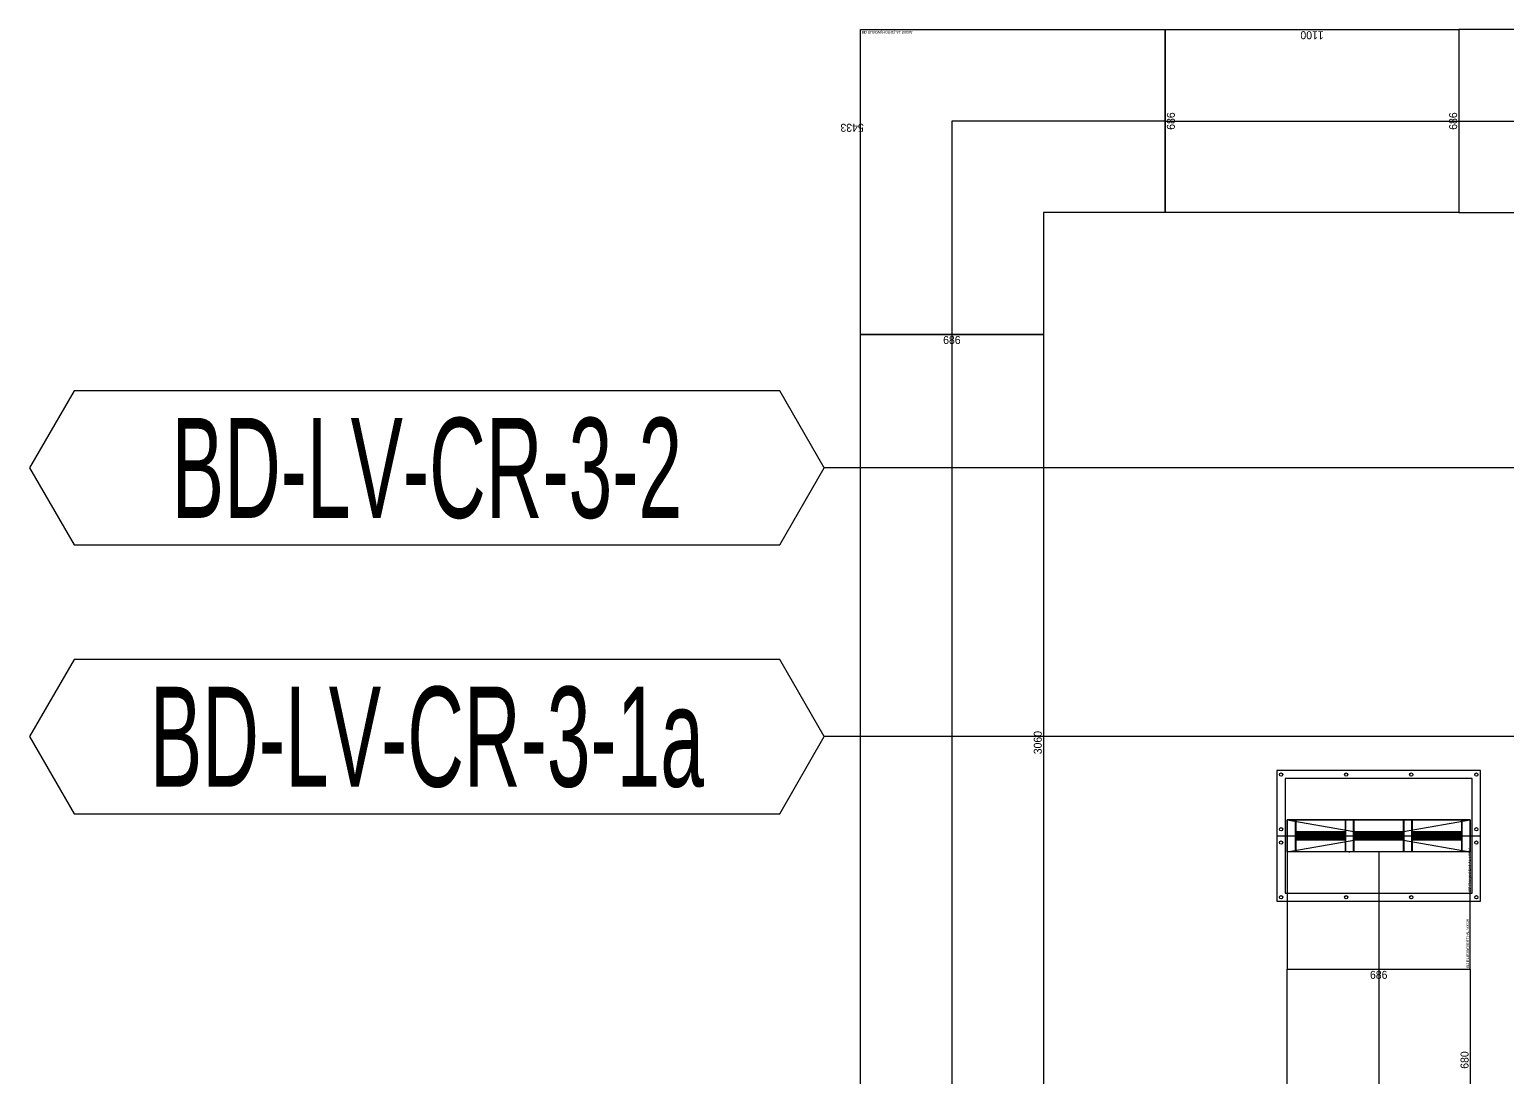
# Model space of a CAD drawing. Header units: millimetres. Extents: x 28486 to 374549, y -351975 to 868946.
# Drawn here: x 107646 to 113186, y 831095 to 835023 of the extents above; entities that cross this region are included whole.
import ezdxf
from ezdxf.enums import TextEntityAlignment as Align

# ---------------------------------------------------------------- set-up
doc = ezdxf.new("R2010")
doc.units = ezdxf.units.MM
doc.header["$LTSCALE"] = 150
doc.layers.get('Defpoints').update_dxf_attribs({"color": 150})
for name, color, linetype in [('-----27 Bus Duct_LV_380-220V', 200, 'Continuous'), ('-----27 Bus Duct_LV_380-220V_UT B', 71, 'Continuous'), ('-----29 주기', 1, 'Continuous'), ('-----30 Text', 2, 'Continuous'), ('-----99 Cable Schedule', 2, 'Continuous')]:
    doc.layers.add(name, color=color, linetype=linetype)
doc.styles.add('ELEC', font='')
doc.styles.get("Standard").update_dxf_attribs({"font": ''})
doc.styles.get('ELEC').set_extended_font_data('Dotum')
doc.styles.get('Standard').set_extended_font_data('Dotum')
doc.dimstyles.new('전기통신참고용-치수', dxfattribs={"dimscale": 15, "dimtxt": 2, "dimasz": 0, "dimexe": 0, "dimexo": 0, "dimgap": 0.4, "dimtad": 4, "dimdec": 0, "dimzin": 0, "dimdsep": 46, "dimtxsty": 'Standard', "dimblk": 'NONE', "dimcen": 0, "dimse1": 1, "dimse2": 1, "dimsd1": 1, "dimsd2": 1, "dimclrd": 8, "dimclre": 8, "dimclrt": 8, "dimadec": 0, "dimazin": 0, "dimtfac": 1, "dimtdec": 0, "dimtix": 1, "dimtmove": 2, "dimatfit": 0, "dimldrblk": 'NONE', "dimfxl": 2, "dimtolj": 1, "dimtzin": 0, "dimarcsym": 0})

# ---------------------------------------------------------------- blocks, each defined once
blk = doc.blocks.new('*U74')
at = {"color": 0}
blk.add_lwpolyline([(-343, -343), (800, -343), (800, 343), (343, 343), (343, 800), (-343, 800)], close=True, dxfattribs=at)
at = {"color": 1}
blk.add_lwpolyline([(800, 0), (0, 0), (0, 800)], dxfattribs=at)
at = {"color": 0, "style": 'ELEC'}
blk.add_text('BD ELBOW(HORIZ)-AL 5000A', height=10, dxfattribs=at).set_placement((-338, -333), align=Align.MIDDLE_LEFT)
blk = doc.blocks.new('*U79')
at = {"color": 1}
for p, q in [((60, 343), (-60, -343)), ((-60, 343), (60, -343))]:
    blk.add_line(p, q, dxfattribs=at)
at = {"color": 0}
blk.add_line((0, 381.5), (0, -381.5), dxfattribs=at)
for points in [[(-245, -381.5), (245, -381.5), (245, 381.5), (-245, 381.5)], [(-215, -350.5), (215, -350.5), (215, 350.5), (-215, 350.5)]]:
    blk.add_lwpolyline(points, close=True, dxfattribs=at)
at = {"color": 1}
blk.add_lwpolyline([(60, -343), (-60, -343), (-60, 343), (60, 343)], close=True, dxfattribs=at)
for points in [[(-60, 123, -0.4142136), (-58, 125), (-17.2, 125, 0.4142136), (-16.2, 126), (-16.2, 310, 0.4142136), (-17.2, 311), (-58, 311, -0.4142136), (-60, 313), (-60, 343, -0.4142136), (-59, 342), (-59, 313, 0.4142136), (-58, 312), (58, 312, 0.4142136), (59, 313), (59, 342, -0.4142136), (60, 343), (60, 313, -0.4142136), (58, 311), (17.2, 311, 0.4142136), (16.2, 310), (16.2, 126, 0.4142136), (17.2, 125), (58, 125, -0.4142136), (60, 123), (60, 111, -0.4142136), (59, 112), (59, 123, 0.4142136), (58, 124), (-58, 124, 0.4142136), (-59, 123), (-59, 112, -0.4142136), (-60, 111), (-60, 111), (-60, 111), (-60, 111)], [(-15.2, 126), (-15.2, 310, -0.4142136), (-14.2, 311), (14.2, 311, -0.4142136), (15.2, 310), (15.2, 126, -0.4142136), (14.2, 125), (-14.2, 125, -0.4142136)], [(-14.2, 127), (-14.2, 309, -0.4142136), (-13.2, 310), (-8.85, 310, -0.4142136), (-7.85, 309), (-7.85, 127, -0.4142136), (-8.85, 126), (-13.2, 126, -0.4142136)], [(-6.85, 127), (-6.85, 309, -0.4142136), (-5.85, 310), (-1.5, 310, -0.4142136), (-0.5, 309), (-0.5, 127, -0.4142136), (-1.5, 126), (-5.85, 126, -0.4142136)], [(0.5, 127), (0.5, 309, -0.4142136), (1.5, 310), (5.85, 310, -0.4142136), (6.85, 309), (6.85, 127, -0.4142136), (5.85, 126), (1.5, 126, -0.4142136)], [(7.85, 127), (7.85, 309, -0.4142136), (8.85, 310), (13.2, 310, -0.4142136), (14.2, 309), (14.2, 127, -0.4142136), (13.2, 126), (8.85, 126, -0.4142136)], [(-60, -95, -0.4142136), (-58, -93), (-17.2, -93, 0.4142136), (-16.2, -92), (-16.2, 92, 0.4142136), (-17.2, 93), (-58, 93, -0.4142136), (-60, 95), (-60, 109, -0.4142136), (-59, 108), (-59, 95, 0.4142136), (-58, 94), (58, 94, 0.4142136), (59, 95), (59, 108, -0.4142136), (60, 109), (60, 95, -0.4142136), (58, 93), (17.2, 93, 0.4142136), (16.2, 92), (16.2, -92, 0.4142136), (17.2, -93), (58, -93, -0.4142136), (60, -95), (60, -108, -0.4142136), (59, -107), (59, -95, 0.4142136), (58, -94), (-58, -94, 0.4142136), (-59, -95), (-59, -107, -0.4142136), (-60, -108), (-60, -108), (-60, -108), (-60, -108)], [(-15.2, -92), (-15.2, 92, -0.4142136), (-14.2, 93), (14.2, 93, -0.4142136), (15.2, 92), (15.2, -92, -0.4142136), (14.2, -93), (-14.2, -93, -0.4142136)], [(-14.2, -91), (-14.2, 91, -0.4142136), (-13.2, 92), (-8.85, 92, -0.4142136), (-7.85, 91), (-7.85, -91, -0.4142136), (-8.85, -92), (-13.2, -92, -0.4142136)], [(-6.85, -91), (-6.85, 91, -0.4142136), (-5.85, 92), (-1.5, 92, -0.4142136), (-0.5, 91), (-0.5, -91, -0.4142136), (-1.5, -92), (-5.85, -92, -0.4142136)], [(0.5, -91), (0.5, 91, -0.4142136), (1.5, 92), (5.85, 92, -0.4142136), (6.85, 91), (6.85, -91, -0.4142136), (5.85, -92), (1.5, -92, -0.4142136)], [(7.85, -91), (7.85, 91, -0.4142136), (8.85, 92), (13.2, 92, -0.4142136), (14.2, 91), (14.2, -91, -0.4142136), (13.2, -92), (8.85, -92, -0.4142136)], [(-60, -313, -0.4142136), (-58, -311), (-17.2, -311, 0.4142136), (-16.2, -310), (-16.2, -126, 0.4142136), (-17.2, -125), (-58, -125, -0.4142136), (-60, -123), (-60, -110, -0.4142136), (-59, -111), (-59, -123, 0.4142136), (-58, -124), (58, -124, 0.4142136), (59, -123), (59, -111, -0.4142136), (60, -110), (60, -123, -0.4142136), (58, -125), (17.2, -125, 0.4142136), (16.2, -126), (16.2, -310, 0.4142136), (17.2, -311), (58, -311, -0.4142136), (60, -313), (60, -343, -0.4142136), (59, -342), (59, -313, 0.4142136), (58, -312), (-58, -312, 0.4142136), (-59, -313), (-59, -342, -0.4142136), (-60, -343), (-60, -343), (-60, -343), (-60, -343)], [(-15.2, -310), (-15.2, -126, -0.4142136), (-14.2, -125), (14.2, -125, -0.4142136), (15.2, -126), (15.2, -310, -0.4142136), (14.2, -311), (-14.2, -311, -0.4142136)], [(-14.2, -309), (-14.2, -127, -0.4142136), (-13.2, -126), (-8.85, -126, -0.4142136), (-7.85, -127), (-7.85, -309, -0.4142136), (-8.85, -310), (-13.2, -310, -0.4142136)], [(-6.85, -309), (-6.85, -127, -0.4142136), (-5.85, -126), (-1.5, -126, -0.4142136), (-0.5, -127), (-0.5, -309, -0.4142136), (-1.5, -310), (-5.85, -310, -0.4142136)], [(0.5, -309), (0.5, -127, -0.4142136), (1.5, -126), (5.85, -126, -0.4142136), (6.85, -127), (6.85, -309, -0.4142136), (5.85, -310), (1.5, -310, -0.4142136)], [(7.85, -309), (7.85, -127, -0.4142136), (8.85, -126), (13.2, -126, -0.4142136), (14.2, -127), (14.2, -309, -0.4142136), (13.2, -310), (8.85, -310, -0.4142136)]]:
    blk.add_lwpolyline(points, format="xyb", close=True, dxfattribs=at)
at = {"color": 0}
for centre in [(-230, 366), (-25, 366), (25, 366), (230, 366), (-230, 122), (230, 122), (-230, -122), (230, -122), (-230, -366), (-25, -366), (25, -366), (230, -366)]:
    blk.add_circle(centre, 6, dxfattribs=at)
at = {"color": 0, "style": 'ELEC'}
blk.add_text('BD Flanged End-AL 5000A', height=10, dxfattribs=at).set_placement((-210, -340.5), align=Align.MIDDLE_LEFT)
blk = doc.blocks.new('*U69')
at = {"color": 1}
for p, q in [((340, 343), (220, -343)), ((220, 343), (340, -343))]:
    blk.add_line(p, q, dxfattribs=at)
at = {"color": 0}
blk.add_lwpolyline([(-220, -343), (220, -343), (220, 343), (-220, 343)], close=True, dxfattribs=at)
blk.add_lwpolyline([(220, -343), (340, -343), (340, 343), (220, 343)], dxfattribs=at)
at = {"color": 1}
for points in [[(220, 123, -0.4142136), (222, 125), (262.8, 125, 0.4142136), (263.8, 126), (263.8, 310, 0.4142136), (262.8, 311), (222, 311, -0.4142136), (220, 313), (220, 343, -0.4142136), (221, 342), (221, 313, 0.4142136), (222, 312), (338, 312, 0.4142136), (339, 313), (339, 342, -0.4142136), (340, 343), (340, 313, -0.4142136), (338, 311), (297.2, 311, 0.4142136), (296.2, 310), (296.2, 126, 0.4142136), (297.2, 125), (338, 125, -0.4142136), (340, 123), (340, 111, -0.4142136), (339, 112), (339, 123, 0.4142136), (338, 124), (222, 124, 0.4142136), (221, 123), (221, 112, -0.4142136), (220, 111), (220, 111), (220, 111), (220, 111)], [(264.8, 126), (264.8, 310, -0.4142136), (265.8, 311), (294.2, 311, -0.4142136), (295.2, 310), (295.2, 126, -0.4142136), (294.2, 125), (265.8, 125, -0.4142136)], [(265.8, 127), (265.8, 309, -0.4142136), (266.8, 310), (271.15, 310, -0.4142136), (272.15, 309), (272.15, 127, -0.4142136), (271.15, 126), (266.8, 126, -0.4142136)], [(273.15, 127), (273.15, 309, -0.4142136), (274.15, 310), (278.5, 310, -0.4142136), (279.5, 309), (279.5, 127, -0.4142136), (278.5, 126), (274.15, 126, -0.4142136)], [(280.5, 127), (280.5, 309, -0.4142136), (281.5, 310), (285.85, 310, -0.4142136), (286.85, 309), (286.85, 127, -0.4142136), (285.85, 126), (281.5, 126, -0.4142136)], [(287.85, 127), (287.85, 309, -0.4142136), (288.85, 310), (293.2, 310, -0.4142136), (294.2, 309), (294.2, 127, -0.4142136), (293.2, 126), (288.85, 126, -0.4142136)], [(220, -95, -0.4142136), (222, -93), (262.8, -93, 0.4142136), (263.8, -92), (263.8, 92, 0.4142136), (262.8, 93), (222, 93, -0.4142136), (220, 95), (220, 109, -0.4142136), (221, 108), (221, 95, 0.4142136), (222, 94), (338, 94, 0.4142136), (339, 95), (339, 108, -0.4142136), (340, 109), (340, 95, -0.4142136), (338, 93), (297.2, 93, 0.4142136), (296.2, 92), (296.2, -92, 0.4142136), (297.2, -93), (338, -93, -0.4142136), (340, -95), (340, -108, -0.4142136), (339, -107), (339, -95, 0.4142136), (338, -94), (222, -94, 0.4142136), (221, -95), (221, -107, -0.4142136), (220, -108), (220, -108), (220, -108), (220, -108)], [(264.8, -92), (264.8, 92, -0.4142136), (265.8, 93), (294.2, 93, -0.4142136), (295.2, 92), (295.2, -92, -0.4142136), (294.2, -93), (265.8, -93, -0.4142136)], [(265.8, -91), (265.8, 91, -0.4142136), (266.8, 92), (271.15, 92, -0.4142136), (272.15, 91), (272.15, -91, -0.4142136), (271.15, -92), (266.8, -92, -0.4142136)], [(273.15, -91), (273.15, 91, -0.4142136), (274.15, 92), (278.5, 92, -0.4142136), (279.5, 91), (279.5, -91, -0.4142136), (278.5, -92), (274.15, -92, -0.4142136)], [(280.5, -91), (280.5, 91, -0.4142136), (281.5, 92), (285.85, 92, -0.4142136), (286.85, 91), (286.85, -91, -0.4142136), (285.85, -92), (281.5, -92, -0.4142136)], [(287.85, -91), (287.85, 91, -0.4142136), (288.85, 92), (293.2, 92, -0.4142136), (294.2, 91), (294.2, -91, -0.4142136), (293.2, -92), (288.85, -92, -0.4142136)], [(220, -313, -0.4142136), (222, -311), (262.8, -311, 0.4142136), (263.8, -310), (263.8, -126, 0.4142136), (262.8, -125), (222, -125, -0.4142136), (220, -123), (220, -110, -0.4142136), (221, -111), (221, -123, 0.4142136), (222, -124), (338, -124, 0.4142136), (339, -123), (339, -111, -0.4142136), (340, -110), (340, -123, -0.4142136), (338, -125), (297.2, -125, 0.4142136), (296.2, -126), (296.2, -310, 0.4142136), (297.2, -311), (338, -311, -0.4142136), (340, -313), (340, -343, -0.4142136), (339, -342), (339, -313, 0.4142136), (338, -312), (222, -312, 0.4142136), (221, -313), (221, -342, -0.4142136), (220, -343), (220, -343), (220, -343), (220, -343)], [(264.8, -310), (264.8, -126, -0.4142136), (265.8, -125), (294.2, -125, -0.4142136), (295.2, -126), (295.2, -310, -0.4142136), (294.2, -311), (265.8, -311, -0.4142136)], [(265.8, -309), (265.8, -127, -0.4142136), (266.8, -126), (271.15, -126, -0.4142136), (272.15, -127), (272.15, -309, -0.4142136), (271.15, -310), (266.8, -310, -0.4142136)], [(273.15, -309), (273.15, -127, -0.4142136), (274.15, -126), (278.5, -126, -0.4142136), (279.5, -127), (279.5, -309, -0.4142136), (278.5, -310), (274.15, -310, -0.4142136)], [(280.5, -309), (280.5, -127, -0.4142136), (281.5, -126), (285.85, -126, -0.4142136), (286.85, -127), (286.85, -309, -0.4142136), (285.85, -310), (281.5, -310, -0.4142136)], [(287.85, -309), (287.85, -127, -0.4142136), (288.85, -126), (293.2, -126, -0.4142136), (294.2, -127), (294.2, -309, -0.4142136), (293.2, -310), (288.85, -310, -0.4142136)]]:
    blk.add_lwpolyline(points, format="xyb", close=True, dxfattribs=at)
blk.add_lwpolyline([(220, 0), (-220, 0)], dxfattribs=at)
at = {"color": 0, "style": 'ELEC'}
blk.add_text('BD ELBOW(VERT)-AL 5000A', height=10, dxfattribs=at).set_placement((-215, -333), align=Align.MIDDLE_LEFT)
blk = doc.blocks.new('*D952')
at = {"layer": 'Defpoints', "color": 0, "transparency": 16777216}
for p in [(0, 4700.1), (686, 4700.1), (686, 4700.1)]:
    blk.add_point(p, dxfattribs=at)
at = {"color": 0, "transparency": 16777216, "insert": (343, 4679.1), "char_height": 30, "attachment_point": 5}
blk.add_mtext('\\A1;{\\C0;686}', dxfattribs=at)
blk = doc.blocks.new('_None')
blk = doc.blocks.new('*D953')
at = {"layer": 'Defpoints', "color": 0, "transparency": 16777216}
for p in [(686, 4700.1), (686, 4700.1), (686, 3600)]:
    blk.add_point(p, dxfattribs=at)
at = {"color": 0, "transparency": 16777216, "insert": (665, 4150), "char_height": 30, "attachment_point": 5, "rotation": 90}
blk.add_mtext('\\A1;{\\C0;1100}', dxfattribs=at)
blk = doc.blocks.new('*D954')
at = {"layer": 'Defpoints', "color": 0, "transparency": 16777216}
for p in [(0, 3600), (686, 3600), (686, 3600)]:
    blk.add_point(p, dxfattribs=at)
at = {"color": 0, "transparency": 16777216, "insert": (343, 3621), "char_height": 30, "attachment_point": 5}
blk.add_mtext('\\A1;{\\C0;686}', dxfattribs=at)
blk = doc.blocks.new('*D964')
at = {"layer": 'Defpoints', "color": 0, "transparency": 16777216}
for p in [(0, 4700.1), (686, 4700.1), (686, 4700.1)]:
    blk.add_point(p, dxfattribs=at)
at = {"color": 0, "transparency": 16777216, "insert": (343, 4679.1), "char_height": 30, "attachment_point": 5}
blk.add_mtext('\\A1;{\\C0;686}', dxfattribs=at)
blk = doc.blocks.new('*D965')
at = {"layer": 'Defpoints', "color": 0, "transparency": 16777216}
for p in [(686, 4700.1), (686, 4700.1), (686, 1639.7)]:
    blk.add_point(p, dxfattribs=at)
at = {"color": 0, "transparency": 16777216, "insert": (665, 3169.9), "char_height": 30, "attachment_point": 5, "rotation": 90}
blk.add_mtext('\\A1;{\\C0;3060}', dxfattribs=at)
blk = doc.blocks.new('*D966')
at = {"layer": 'Defpoints', "color": 0, "transparency": 16777216}
for p in [(0, 1639.7), (686, 1639.7), (686, 1639.7)]:
    blk.add_point(p, dxfattribs=at)
at = {"color": 0, "transparency": 16777216, "insert": (343, 1660.8), "char_height": 30, "attachment_point": 5}
blk.add_mtext('\\A1;{\\C0;686}', dxfattribs=at)
blk = doc.blocks.new('*D968')
at = {"layer": 'Defpoints', "color": 0, "transparency": 16777216}
for p in [(0, 2320.1), (686, 2320.1), (686, 2320.1)]:
    blk.add_point(p, dxfattribs=at)
at = {"color": 0, "transparency": 16777216, "insert": (343, 2299.1), "char_height": 30, "attachment_point": 5}
blk.add_mtext('\\A1;{\\C0;686}', dxfattribs=at)
blk = doc.blocks.new('*D969')
at = {"layer": 'Defpoints', "color": 0, "transparency": 16777216}
for p in [(686, 2320.1), (686, 2320.1), (686, 1639.7)]:
    blk.add_point(p, dxfattribs=at)
at = {"color": 0, "transparency": 16777216, "insert": (665, 1979.9), "char_height": 30, "attachment_point": 5, "rotation": 90}
blk.add_mtext('\\A1;{\\C0;680}', dxfattribs=at)
blk = doc.blocks.new('*D970')
at = {"layer": 'Defpoints', "color": 0, "transparency": 16777216}
for p in [(0, 1639.7), (686, 1639.7), (686, 1639.7)]:
    blk.add_point(p, dxfattribs=at)
at = {"color": 0, "transparency": 16777216, "insert": (343, 1660.8), "char_height": 30, "attachment_point": 5}
blk.add_mtext('\\A1;{\\C0;686}', dxfattribs=at)
blk = doc.blocks.new('*D2103')
at = {"layer": 'Defpoints', "color": 0, "transparency": 16777216}
for p in [(764, 12515.7), (764, 12515.7), (764, 5015.8), (764, 4012.8), (764, 4012.8), (764, -1420.2), (0, -26078), (686, -26078), (686, -26078)]:
    blk.add_point(p, dxfattribs=at)
at = {"color": 0, "transparency": 16777216, "char_height": 30, "attachment_point": 5, "rotation": 90}
for s, insert in [('\\A1;{\\C0;7500}', (743, 8765.7)), ('\\A1;{\\C0;5433}', (743, 1296.3))]:
    blk.add_mtext(s, dxfattribs=dict(at, insert=insert))
at = {"color": 0, "transparency": 16777216, "insert": (343, -26099), "char_height": 30, "attachment_point": 5}
blk.add_mtext('\\A1;{\\C0;686}', dxfattribs=at)
blk = doc.blocks.new('*U951')
at = {"color": 1}
blk.add_line((343, 4700.1), (343, 3600), dxfattribs=at)
at = {"color": 0}
blk.add_lwpolyline([(686, 3600), (0, 3600), (0, 4700.1), (686, 4700.1)], close=True, dxfattribs=at)
for base, p1, p2, override, picture, middle in [((686, 4700.1), (0, 4700.1), (686, 4700.1), {"dimtxsty": 'Standard', "dimclrd": 0, "dimclre": 0, "dimclrt": 0}, '*D952', (343, 4679.1)), ((686, 3600), (0, 3600), (686, 3600), {"dimtad": 1, "dimtxsty": 'Standard', "dimclrd": 0, "dimclre": 0, "dimclrt": 0}, '*D954', (343, 3621))]:
    dim = blk.add_linear_dim(base=base, p1=p1, p2=p2, text='{\\C0;<>}', dimstyle='전기통신참고용-치수', override=override, dxfattribs=at)
    dim.commit()
    dim.dimension.update_dxf_attribs({"geometry": picture, "text_midpoint": middle})
dim = blk.add_linear_dim(base=(686, 4700.1), p1=(686, 3600), p2=(686, 4700.1), angle=90, text='{\\C0;<>}', dimstyle='전기통신참고용-치수', override={"dimtad": 1, "dimtxsty": 'Standard', "dimclrd": 0, "dimclre": 0, "dimclrt": 0}, dxfattribs=at)
dim.commit()
dim.dimension.update_dxf_attribs({"geometry": '*D953', "text_midpoint": (665, 4150)})
blk = doc.blocks.new('*U963')
at = {"color": 1}
blk.add_line((343, 4700.1), (343, 1639.7), dxfattribs=at)
at = {"color": 0}
blk.add_lwpolyline([(686, 1639.7), (0, 1639.7), (0, 4700.1), (686, 4700.1)], close=True, dxfattribs=at)
for base, p1, p2, override, picture, middle in [((686, 4700.1), (0, 4700.1), (686, 4700.1), {"dimtxsty": 'Standard', "dimclrd": 0, "dimclre": 0, "dimclrt": 0}, '*D964', (343, 4679.1)), ((686, 1639.7), (0, 1639.7), (686, 1639.7), {"dimtad": 1, "dimtxsty": 'Standard', "dimclrd": 0, "dimclre": 0, "dimclrt": 0}, '*D966', (343, 1660.8))]:
    dim = blk.add_linear_dim(base=base, p1=p1, p2=p2, text='{\\C0;<>}', dimstyle='전기통신참고용-치수', override=override, dxfattribs=at)
    dim.commit()
    dim.dimension.update_dxf_attribs({"geometry": picture, "text_midpoint": middle})
dim = blk.add_linear_dim(base=(686, 4700.1), p1=(686, 1639.7), p2=(686, 4700.1), angle=90, text='{\\C0;<>}', dimstyle='전기통신참고용-치수', override={"dimtad": 1, "dimtxsty": 'Standard', "dimclrd": 0, "dimclre": 0, "dimclrt": 0}, dxfattribs=at)
dim.commit()
dim.dimension.update_dxf_attribs({"geometry": '*D965', "text_midpoint": (665, 3169.9)})
blk = doc.blocks.new('*U967')
at = {"color": 1}
blk.add_line((343, 2320.1), (343, 1639.7), dxfattribs=at)
at = {"color": 0}
blk.add_lwpolyline([(686, 1639.7), (0, 1639.7), (0, 2320.1), (686, 2320.1)], close=True, dxfattribs=at)
for base, p1, p2, override, picture, middle in [((686, 2320.1), (0, 2320.1), (686, 2320.1), {"dimtxsty": 'Standard', "dimclrd": 0, "dimclre": 0, "dimclrt": 0}, '*D968', (343, 2299.1)), ((686, 1639.7), (0, 1639.7), (686, 1639.7), {"dimtad": 1, "dimtxsty": 'Standard', "dimclrd": 0, "dimclre": 0, "dimclrt": 0}, '*D970', (343, 1660.8))]:
    dim = blk.add_linear_dim(base=base, p1=p1, p2=p2, text='{\\C0;<>}', dimstyle='전기통신참고용-치수', override=override, dxfattribs=at)
    dim.commit()
    dim.dimension.update_dxf_attribs({"geometry": picture, "text_midpoint": middle})
dim = blk.add_linear_dim(base=(686, 2320.1), p1=(686, 1639.7), p2=(686, 2320.1), angle=90, text='{\\C0;<>}', dimstyle='전기통신참고용-치수', override={"dimtad": 1, "dimtxsty": 'Standard', "dimclrd": 0, "dimclre": 0, "dimclrt": 0}, dxfattribs=at)
dim.commit()
dim.dimension.update_dxf_attribs({"geometry": '*D969', "text_midpoint": (665, 1979.9)})
blk = doc.blocks.new('*U2102')
at = {"color": 0}
dim = blk.add_linear_dim(base=(686, -26078), p1=(0, -26078), p2=(686, -26078), text='{\\C0;<>}', dimstyle='전기통신참고용-치수', override={"dimtxsty": 'Standard', "dimclrd": 0, "dimclre": 0, "dimclrt": 0}, dxfattribs=at)
dim.commit()
dim.dimension.update_dxf_attribs({"geometry": '*D2103', "text_midpoint": (343, -26099)})

msp = doc.modelspace()

# ---------------------------------------------------------------- linework, layer by layer
at = {"layer": '-----29 주기', "elevation": 0}
for points in [[(107812.6, 833668.6), (107645.9, 833379.9), (107812.6, 833091.1), (110458.4, 833091.1), (110625.1, 833379.9), (110458.4, 833668.6)], [(107812.6, 832660.8), (107645.9, 832372.1), (107812.6, 832083.3), (110458.4, 832083.3), (110625.1, 832372.1), (110458.4, 832660.8)]]:
    msp.add_lwpolyline(points, close=True, dxfattribs=at)
at = {"layer": '-----99 Cable Schedule', "color": 1}
for p, q in [((113803.5, 833379.9), (110625.1, 833379.9)), ((113803.6, 832372.1), (110625.1, 832372.1))]:
    msp.add_line(p, q, dxfattribs=at)

# ---------------------------------------------------------------- block references
at = {"layer": '-----27 Bus Duct_LV_380-220V', "xscale": -1, "rotation": 180}
msp.add_blockref('*U74', (111103.5, 834680), dxfattribs=at)
at = {"layer": '-----27 Bus Duct_LV_380-220V'}
for name, p, rotation in [('*U951', (116603.6, 834337), 90), ('*U74', (113803.6, 834680), 180), ('*U79', (112703.5, 832000), 90), ('*U69', (112703.5, 831720), 89.99999999999999)]:
    msp.add_blockref(name, p, dxfattribs=dict(at, rotation=rotation))
for name, p in [('*U963', (110760.5, 829179.9)), ('*U967', (112360.5, 829179.9))]:
    msp.add_blockref(name, p, dxfattribs=at)
at = {"layer": '-----27 Bus Duct_LV_380-220V_UT B', "rotation": 89.99999999999997}
msp.add_blockref('*U2102', (112025.6, 833912), dxfattribs=at)

# ---------------------------------------------------------------- texts
at = {"layer": '-----30 Text', "linetype": 'Continuous', "style": 'ELEC', "width": 0.6}
for s, p in [('BD-LV-CR-3-2', (109135.5, 833379.9)), ('BD-LV-CR-3-1a', (109135.5, 832372.1))]:
    msp.add_text(s, height=375, dxfattribs=at).set_placement(p, align=Align.MIDDLE)

doc.saveas('drawing.dxf')
